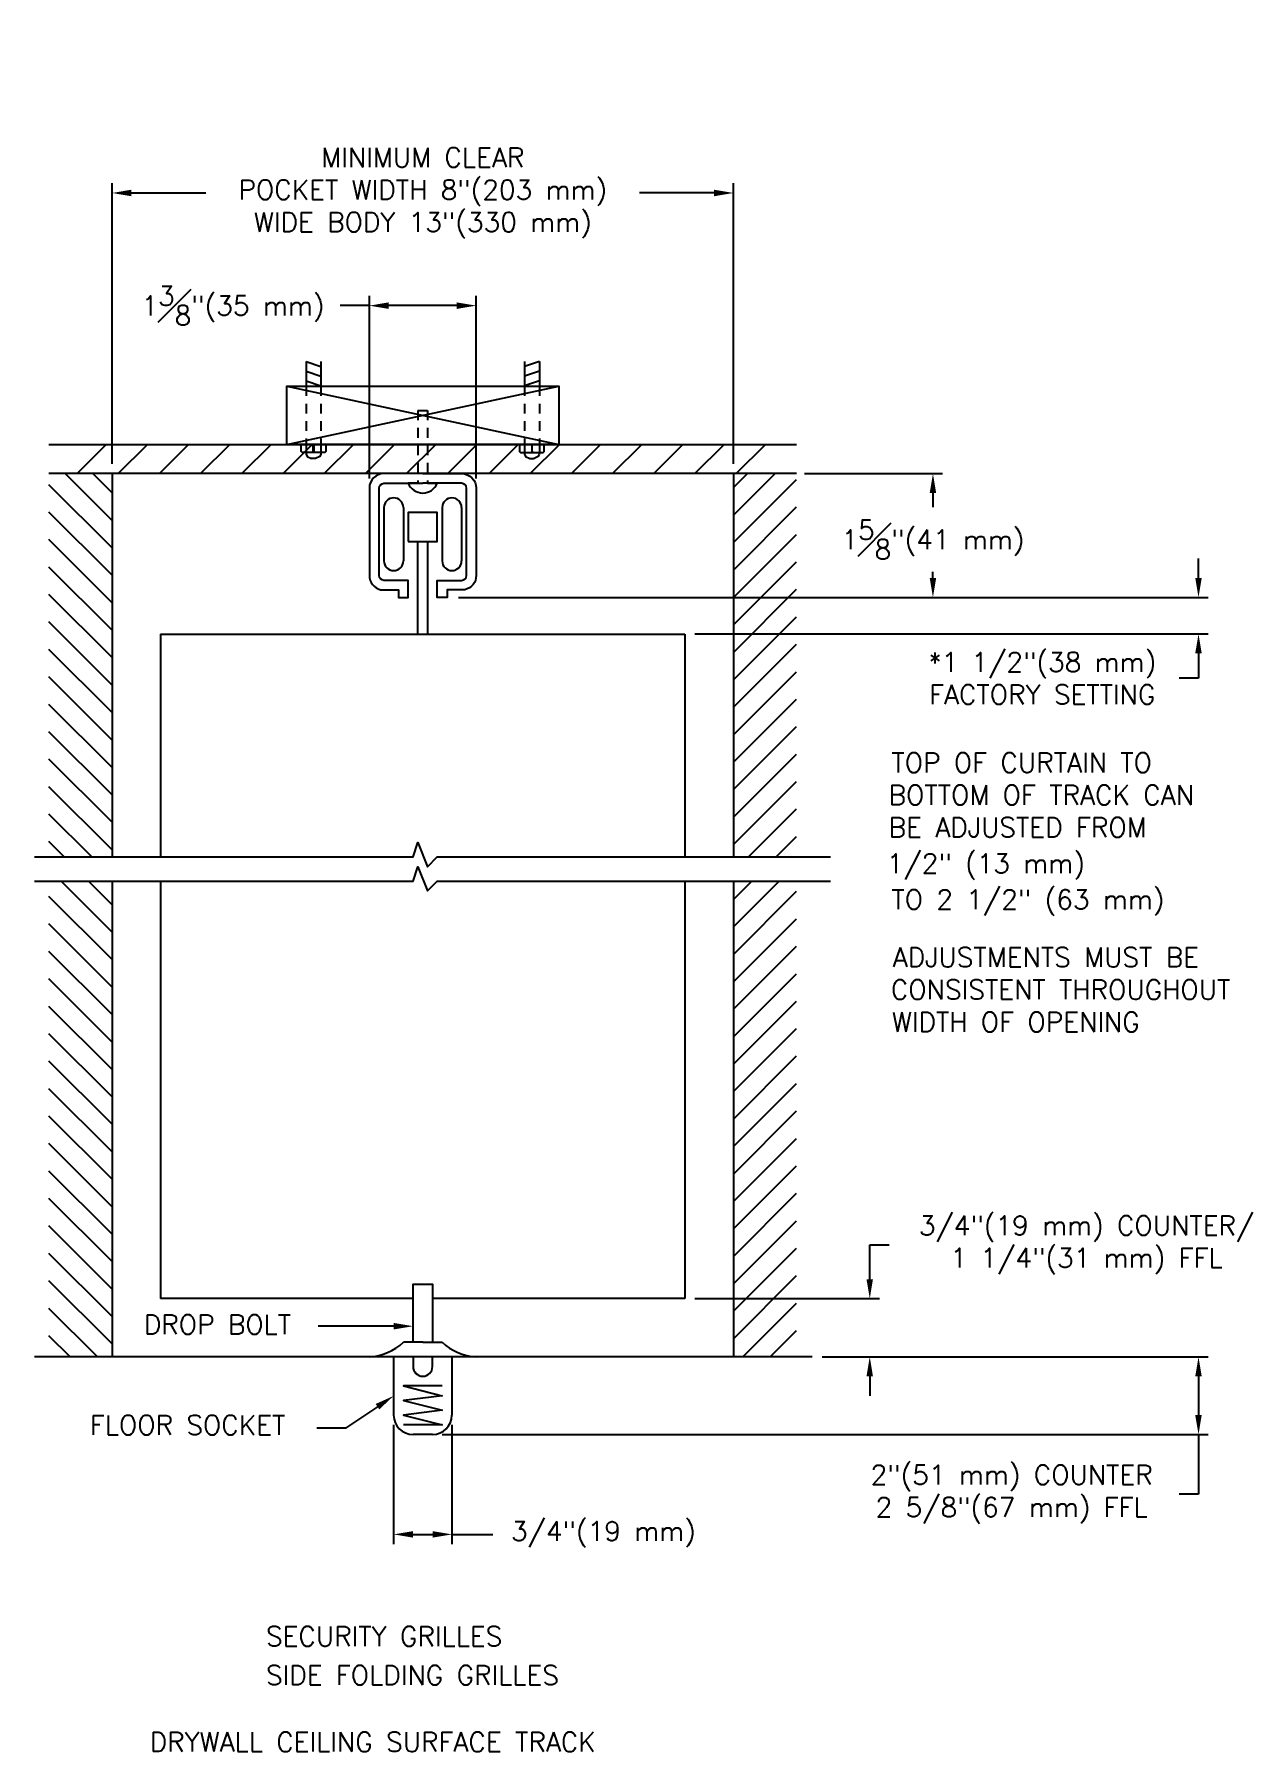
# Model space of a CAD drawing. Extents: x 3.1 to 18.8, y -2.6 to 19.5.
import ezdxf

# ---------------------------------------------------------------- set-up
doc = ezdxf.new("R2010")
doc.units = 0
doc.header["$MEASUREMENT"] = 0
doc.linetypes.add('HIDDEN2', pattern=[0.1875, 0.125, -0.0625])
doc.layers.get('0').update_dxf_attribs({"linetype": 'CONTINUOUS'})
doc.layers.get('DEFPOINTS').update_dxf_attribs({"linetype": 'CONTINUOUS'})
for name, color, linetype in [('R-ANNO-DIMS', 3, 'CONTINUOUS'), ('R-ANNO-TEXT', 6, 'CONTINUOUS'), ('R-SWTS-DET1', 1, 'CONTINUOUS'), ('R-SWTS-DET2', 4, 'CONTINUOUS'), ('R-SWTS-DET3', 5, 'CONTINUOUS'), ('R-SWTS-PAT1', 5, 'CONTINUOUS')]:
    doc.layers.add(name, color=color, linetype=linetype)
doc.styles.add('SWTSTEXT', font='romans.shx')
doc.dimstyles.new('SWTSARCH', dxfattribs={"dimscale": 2, "dimtxt": 0.125, "dimasz": 0.125, "dimexe": 0.0625, "dimexo": 0.0625, "dimgap": 0.0625, "dimtad": 0, "dimtih": 1, "dimtoh": 1, "dimdec": 4, "dimzin": 3, "dimdsep": 46, "dimlunit": 4, "dimtxsty": 'SWTSTEXT', "dimcen": 0.1875, "dimdle": 0.179688, "dimclrd": 256, "dimclre": 256, "dimclrt": 256, "dimaunit": 1, "dimadec": 0, "dimazin": 0, "dimtfac": 1, "dimtdec": 4, "dimtofl": 0, "dimtmove": 0, "dimatfit": 3, "dimfxl": 0, "dimfrac": 1, "dimtolj": 1, "dimtzin": 3, "dimarcsym": 0})

# ---------------------------------------------------------------- blocks, each defined once
blk = doc.blocks.new('*D16')
at = {"layer": 'DEFPOINTS', "color": 0, "linetype": 'Continuous'}
for p in [(8.806, 15.993), (7.431, 13.643, 0), (8.806, 13.643, 0)]:
    blk.add_point(p, dxfattribs=at)
at = {"layer": 'R-ANNO-DIMS', "linetype": 'Continuous', "lineweight": -2}
for p, q in [((7.431, 15.993), (7.056, 15.993)), ((7.431, 13.768), (7.431, 16.118)), ((8.556, 15.993), (7.681, 15.993)), ((8.806, 13.768), (8.806, 16.118))]:
    blk.add_line(p, q, dxfattribs=at)
at = {"layer": 'R-ANNO-DIMS', "linetype": 'Continuous'}
for points in [[(7.681, 16.035), (7.681, 15.951), (7.431, 15.993)], [(8.556, 16.035), (8.556, 15.951), (8.806, 15.993)]]:
    blk.add_solid(points, dxfattribs=at)
at = {"layer": 'R-ANNO-DIMS', "linetype": 'Continuous', "insert": (5.675, 15.993), "char_height": 0.25, "attachment_point": 5, "style": 'SWTSTEXT'}
blk.add_mtext('\\A1;1{\\H1.000000x;\\S3#8;}"(35 mm)', dxfattribs=at)
blk = doc.blocks.new('*D17')
at = {"layer": 'DEFPOINTS', "color": 0, "linetype": 'Continuous'}
for p in [(12.907, 13.83, 0), (8.453, 12.236, 0), (14.686, 12.236)]:
    blk.add_point(p, dxfattribs=at)
at = {"layer": 'R-ANNO-DIMS', "linetype": 'Continuous', "lineweight": -2}
for p, q in [((13.032, 13.83), (14.811, 13.83)), ((14.686, 13.58), (14.686, 13.397)), ((14.686, 12.486), (14.686, 12.564)), ((8.578, 12.236), (14.811, 12.236))]:
    blk.add_line(p, q, dxfattribs=at)
at = {"layer": 'R-ANNO-DIMS', "linetype": 'Continuous'}
for points in [[(14.645, 13.58), (14.728, 13.58), (14.686, 13.83)], [(14.645, 12.486), (14.728, 12.486), (14.686, 12.236)]]:
    blk.add_solid(points, dxfattribs=at)
at = {"layer": 'R-ANNO-DIMS', "linetype": 'Continuous', "insert": (14.686, 12.98), "char_height": 0.25, "attachment_point": 5, "style": 'SWTSTEXT'}
blk.add_mtext('\\A1;1{\\H1.000000x;\\S5#8;}"(41 mm)', dxfattribs=at)
blk = doc.blocks.new('*U13')
at = {"layer": 'R-SWTS-DET2', "linetype": 'Continuous'}
for points in [[(9.508, 14.205, 0), (9.521, 14.192, 0), (9.528, 14.192, 0)], [(9.528, 14.192, 0), (9.521, 14.115, 0), (9.528, 14.115, 0)], [(9.521, 14.192, 0), (9.521, 14.115, 0), (9.528, 14.192, 0)], [(9.521, 14.115, 0), (9.541, 14.102, 0), (9.528, 14.115, 0)]]:
    blk.add_solid(points, dxfattribs=at)
blk = doc.blocks.new('*U12')
at = {"layer": 'R-SWTS-DET2', "linetype": 'Continuous', "extrusion": (0, 0, -1)}
for points in [[(-6.729, 14.205, 0), (-6.717, 14.192, 0), (-6.709, 14.192, 0)], [(-6.709, 14.192, 0), (-6.717, 14.115, 0), (-6.709, 14.115, 0)], [(-6.717, 14.192, 0), (-6.717, 14.115, 0), (-6.709, 14.192, 0)], [(-6.717, 14.115, 0), (-6.696, 14.102, 0), (-6.709, 14.115, 0)]]:
    blk.add_solid(points, dxfattribs=at)
blk = doc.blocks.new('*X11')
at = {"color": 0, "linetype": 'Continuous'}
for p, q in [((3.668, 13.83, 0), (4.043, 14.205, 0)), ((4.199, 13.83, 0), (4.574, 14.205, 0)), ((4.729, 13.83, 0), (5.104, 14.205, 0)), ((5.259, 13.83, 0), (5.634, 14.205, 0)), ((5.79, 13.83, 0), (6.165, 14.205, 0)), ((6.32, 13.83, 0), (6.695, 14.205, 0)), ((6.85, 13.83, 0), (7.225, 14.205, 0)), ((7.381, 13.83, 0), (7.756, 14.205, 0)), ((7.911, 13.83, 0), (8.286, 14.205, 0)), ((8.441, 13.83, 0), (8.816, 14.205, 0)), ((8.972, 13.83, 0), (9.347, 14.205, 0)), ((9.502, 13.83, 0), (9.877, 14.205, 0)), ((10.032, 13.83, 0), (10.407, 14.205, 0)), ((10.563, 13.83, 0), (10.938, 14.205, 0)), ((11.093, 13.83, 0), (11.468, 14.205, 0)), ((11.623, 13.83, 0), (11.998, 14.205, 0)), ((12.154, 13.83, 0), (12.529, 14.205, 0))]:
    blk.add_line(p, q, dxfattribs=at)
blk = doc.blocks.new('*X10')
at = {"color": 0, "linetype": 'Continuous'}
for p, q in [((4.119, 13.228, 0), (3.516, 13.83, 0)), ((4.119, 13.581, 0), (3.87, 13.83, 0)), ((4.119, 12.874, 0), (3.306, 13.687, 0)), ((4.119, 12.521, 0), (3.306, 13.333, 0)), ((4.119, 12.167, 0), (3.306, 12.98, 0)), ((4.119, 11.814, 0), (3.306, 12.626, 0)), ((4.119, 11.46, 0), (3.306, 12.272, 0)), ((4.119, 11.106, 0), (3.306, 11.919, 0)), ((4.119, 10.753, 0), (3.306, 11.565, 0)), ((4.119, 10.399, 0), (3.306, 11.212, 0)), ((4.119, 10.046, 0), (3.306, 10.858, 0)), ((4.119, 9.692, 0), (3.306, 10.505, 0)), ((4.119, 9.339, 0), (3.306, 10.151, 0)), ((4.119, 8.985, 0), (3.306, 9.798, 0)), ((3.858, 8.893, 0), (3.306, 9.444, 0)), ((3.504, 8.893, 0), (3.306, 9.091, 0))]:
    blk.add_line(p, q, dxfattribs=at)
blk = doc.blocks.new('*X9')
at = {"color": 0, "linetype": 'Continuous'}
for p, q in [((4.119, 7.924, 0), (3.463, 8.58, 0)), ((4.119, 8.278, 0), (3.817, 8.58, 0)), ((4.119, 7.571, 0), (3.306, 8.383, 0)), ((4.119, 7.217, 0), (3.306, 8.03, 0)), ((4.119, 6.864, 0), (3.306, 7.676, 0)), ((4.119, 6.51, 0), (3.306, 7.323, 0)), ((4.119, 6.157, 0), (3.306, 6.969, 0)), ((4.119, 5.803, 0), (3.306, 6.616, 0)), ((4.119, 5.45, 0), (3.306, 6.262, 0)), ((4.119, 5.096, 0), (3.306, 5.909, 0)), ((4.119, 4.742, 0), (3.306, 5.555, 0)), ((4.119, 4.389, 0), (3.306, 5.201, 0)), ((4.119, 4.035, 0), (3.306, 4.848, 0)), ((4.119, 3.682, 0), (3.306, 4.494, 0)), ((4.119, 3.328, 0), (3.306, 4.141, 0)), ((4.119, 2.975, 0), (3.306, 3.787, 0)), ((4.119, 2.621, 0), (3.306, 3.434, 0)), ((3.931, 2.455, 0), (3.306, 3.08, 0)), ((3.578, 2.455, 0), (3.306, 2.727, 0))]:
    blk.add_line(p, q, dxfattribs=at)
blk = doc.blocks.new('*X8')
at = {"color": 0, "linetype": 'Continuous'}
for p, q in [((12.119, 13.295, 0), (12.654, 13.83, 0)), ((12.119, 13.649, 0), (12.3, 13.83, 0)), ((12.119, 12.942, 0), (12.931, 13.754, 0)), ((12.119, 12.588, 0), (12.931, 13.401, 0)), ((12.119, 12.235, 0), (12.931, 13.047, 0)), ((12.119, 11.881, 0), (12.931, 12.694, 0)), ((12.119, 11.527, 0), (12.931, 12.34, 0)), ((12.119, 11.174, 0), (12.931, 11.986, 0)), ((12.119, 10.82, 0), (12.931, 11.633, 0)), ((12.119, 10.467, 0), (12.931, 11.279, 0)), ((12.119, 10.113, 0), (12.931, 10.926, 0)), ((12.119, 9.76, 0), (12.931, 10.572, 0)), ((12.119, 9.406, 0), (12.931, 10.219, 0)), ((12.119, 9.053, 0), (12.931, 9.865, 0)), ((12.312, 8.893, 0), (12.931, 9.512, 0)), ((12.666, 8.893, 0), (12.931, 9.158, 0))]:
    blk.add_line(p, q, dxfattribs=at)
blk = doc.blocks.new('*X7')
at = {"color": 0, "linetype": 'Continuous'}
for p, q in [((12.119, 7.992, 0), (12.707, 8.58, 0)), ((12.119, 8.346, 0), (12.353, 8.58, 0)), ((12.119, 7.638, 0), (12.931, 8.451, 0)), ((12.119, 7.285, 0), (12.931, 8.097, 0)), ((12.119, 6.931, 0), (12.931, 7.744, 0)), ((12.119, 6.578, 0), (12.931, 7.39, 0)), ((12.119, 6.224, 0), (12.931, 7.037, 0)), ((12.119, 5.871, 0), (12.931, 6.683, 0)), ((12.119, 5.517, 0), (12.931, 6.33, 0)), ((12.119, 5.164, 0), (12.931, 5.976, 0)), ((12.119, 4.81, 0), (12.931, 5.622, 0)), ((12.119, 4.456, 0), (12.931, 5.269, 0)), ((12.119, 4.103, 0), (12.931, 4.915, 0)), ((12.119, 3.749, 0), (12.931, 4.562, 0)), ((12.119, 3.396, 0), (12.931, 4.208, 0)), ((12.119, 3.042, 0), (12.931, 3.855, 0)), ((12.119, 2.689, 0), (12.931, 3.501, 0)), ((12.239, 2.455, 0), (12.931, 3.148, 0)), ((12.592, 2.455, 0), (12.931, 2.794, 0))]:
    blk.add_line(p, q, dxfattribs=at)
blk = doc.blocks.new('*D18')
at = {"layer": 'DEFPOINTS', "color": 0, "linetype": 'Continuous'}
for p in [(8.606, 12.236, 0), (11.498, 11.766), (18.105, 11.766)]:
    blk.add_point(p, dxfattribs=at)
at = {"layer": 'R-ANNO-DIMS', "linetype": 'Continuous', "lineweight": -2}
for p, q in [((18.105, 12.486), (18.105, 12.736)), ((8.731, 12.236), (18.23, 12.236)), ((11.623, 11.766), (18.23, 11.766)), ((18.105, 11.516), (18.105, 11.194)), ((18.105, 11.194), (17.855, 11.194))]:
    blk.add_line(p, q, dxfattribs=at)
at = {"layer": 'R-ANNO-DIMS', "linetype": 'Continuous'}
for points in [[(18.063, 12.486), (18.146, 12.486), (18.105, 12.236)], [(18.063, 11.516), (18.146, 11.516), (18.105, 11.766)]]:
    blk.add_solid(points, dxfattribs=at)
at = {"layer": 'R-ANNO-DIMS', "linetype": 'Continuous', "insert": (16.093, 11.194), "char_height": 0.25, "attachment_point": 5, "style": 'SWTSTEXT'}
blk.add_mtext('\\A1;*1 1/2"(38 mm)\\PFACTORY SETTING', dxfattribs=at)
blk = doc.blocks.new('*D19')
at = {"layer": 'DEFPOINTS', "color": 0, "linetype": 'Continuous'}
for p in [(12.119, 17.444), (4.119, 13.83, 0), (12.119, 13.83, 0)]:
    blk.add_point(p, dxfattribs=at)
at = {"layer": 'R-ANNO-DIMS', "linetype": 'Continuous', "lineweight": -2}
for p, q in [((4.119, 13.955), (4.119, 17.569)), ((12.119, 13.955), (12.119, 17.569)), ((4.369, 17.444), (5.327, 17.444)), ((11.869, 17.444), (10.91, 17.444))]:
    blk.add_line(p, q, dxfattribs=at)
at = {"layer": 'R-ANNO-DIMS', "linetype": 'Continuous'}
for points in [[(4.369, 17.486), (4.369, 17.402), (4.119, 17.444)], [(11.869, 17.486), (11.869, 17.402), (12.119, 17.444)]]:
    blk.add_solid(points, dxfattribs=at)
at = {"layer": 'R-ANNO-DIMS', "linetype": 'Continuous', "insert": (8.119, 17.444), "char_height": 0.25, "attachment_point": 5, "style": 'SWTSTEXT'}
blk.add_mtext('\\A1;MINIMUM CLEAR\\PPOCKET WIDTH 8"(203 mm)\\PWIDE BODY 13"(330 mm)', dxfattribs=at)
blk = doc.blocks.new('*D20')
at = {"layer": 'DEFPOINTS', "color": 0, "linetype": 'Continuous'}
for p in [(11.494, 3.205, 0), (13.134, 2.455, 0), (13.873, 2.455)]:
    blk.add_point(p, dxfattribs=at)
at = {"layer": 'R-ANNO-DIMS', "linetype": 'Continuous', "lineweight": -2}
for p, q in [((13.873, 3.455), (13.873, 3.897)), ((13.873, 3.897), (14.123, 3.897)), ((11.619, 3.205), (13.998, 3.205)), ((13.259, 2.455), (13.998, 2.455)), ((13.873, 2.205), (13.873, 1.955))]:
    blk.add_line(p, q, dxfattribs=at)
at = {"layer": 'R-ANNO-DIMS', "linetype": 'Continuous'}
for points in [[(13.831, 3.455), (13.914, 3.455), (13.873, 3.205)], [(13.831, 2.205), (13.914, 2.205), (13.873, 2.455)]]:
    blk.add_solid(points, dxfattribs=at)
at = {"layer": 'R-ANNO-DIMS', "linetype": 'Continuous', "insert": (16.664, 3.897), "char_height": 0.25, "attachment_point": 5, "style": 'SWTSTEXT'}
blk.add_mtext('\\A1;3/4"(19 mm) COUNTER/\\P1 1/4"(31 mm) FFL', dxfattribs=at)
blk = doc.blocks.new('*D21')
at = {"layer": 'DEFPOINTS', "color": 0, "linetype": 'Continuous'}
for p in [(13.134, 2.455, 0), (8.244, 1.455, 0), (18.105, 1.455)]:
    blk.add_point(p, dxfattribs=at)
at = {"layer": 'R-ANNO-DIMS', "linetype": 'Continuous', "lineweight": -2}
for p, q in [((13.259, 2.455), (18.23, 2.455)), ((18.105, 2.205), (18.105, 1.705)), ((8.369, 1.455), (18.23, 1.455)), ((18.105, 1.455), (18.105, 0.686)), ((18.105, 0.686), (17.855, 0.686))]:
    blk.add_line(p, q, dxfattribs=at)
at = {"layer": 'R-ANNO-DIMS', "linetype": 'Continuous'}
for points in [[(18.063, 2.205), (18.146, 2.205), (18.105, 2.455)], [(18.063, 1.705), (18.146, 1.705), (18.105, 1.455)]]:
    blk.add_solid(points, dxfattribs=at)
at = {"layer": 'R-ANNO-DIMS', "linetype": 'Continuous', "insert": (15.7, 0.686), "char_height": 0.25, "attachment_point": 5, "style": 'SWTSTEXT'}
blk.add_mtext('\\A1;2"(51 mm) COUNTER\\P2 5/8"(67 mm) FFL', dxfattribs=at)
blk = doc.blocks.new('*D22')
at = {"layer": 'DEFPOINTS', "color": 0, "linetype": 'Continuous'}
for p in [(7.744, 1.705, 0), (8.494, 1.705, 0), (8.494, 0.169)]:
    blk.add_point(p, dxfattribs=at)
at = {"layer": 'R-ANNO-DIMS', "linetype": 'Continuous', "lineweight": -2}
for p, q in [((7.744, 1.58), (7.744, 0.044)), ((8.494, 1.58), (8.494, 0.044)), ((7.994, 0.169), (8.244, 0.169)), ((8.494, 0.169), (9.022, 0.169))]:
    blk.add_line(p, q, dxfattribs=at)
at = {"layer": 'R-ANNO-DIMS', "linetype": 'Continuous'}
for points in [[(7.994, 0.211), (7.994, 0.127), (7.744, 0.169)], [(8.244, 0.211), (8.244, 0.127), (8.494, 0.169)]]:
    blk.add_solid(points, dxfattribs=at)
at = {"layer": 'R-ANNO-DIMS', "linetype": 'Continuous', "insert": (10.444, 0.169), "char_height": 0.25, "attachment_point": 5, "style": 'SWTSTEXT'}
blk.add_mtext('\\A1;3/4"(19 mm)', dxfattribs=at)

msp = doc.modelspace()

# ---------------------------------------------------------------- linework, layer by layer
at = {"layer": 'R-ANNO-TEXT', "linetype": 'Continuous'}
msp.add_line((7.74367, 2.85011, 0), (6.77013, 2.85011, 0), dxfattribs=at)
at = {"layer": 'R-ANNO-TEXT', "linetype": 'Continuous', "flags": 128}
msp.add_lwpolyline([(7.53583, 1.81375), (7.12258, 1.53751), (6.75308, 1.53751)], dxfattribs=at)
at = {"layer": 'R-ANNO-TEXT', "linetype": 'Continuous', "extrusion": (0, 0, -1)}
for points in [[(-7.74367, 2.89178, 0), (-7.99367, 2.85011, 0), (-7.74367, 2.80845, 0)], [(-7.51268, 1.84839, 0), (-7.74367, 1.95269, 0), (-7.55899, 1.77911, 0)]]:
    msp.add_solid(points, dxfattribs=at)
at = {"layer": 'R-SWTS-DET1', "linetype": 'Continuous'}
for p, q in [((3.30617, 14.20516, 0), (12.93117, 14.20516, 0)), ((12.93117, 13.83016, 0), (3.30617, 13.83016, 0)), ((4.11867, 13.83016, 0), (4.11867, 8.89266, 0)), ((12.11867, 13.83016, 0), (12.11867, 8.89266, 0)), ((7.61867, 13.39266, 0), (7.61867, 12.70516, 0)), ((7.86867, 13.39266, 0), (7.86867, 12.70516, 0)), ((8.36867, 13.39266, 0), (8.36867, 12.70516, 0)), ((8.61867, 13.39266, 0), (8.61867, 12.70516, 0)), ((8.05617, 11.76259, 0), (8.05617, 12.95516, 0)), ((8.05617, 12.95516, 0), (8.18117, 12.95516, 0)), ((8.18117, 12.95516, 0), (8.18117, 11.76259, 0)), ((4.74367, 11.76259, 0), (11.49367, 11.76259, 0)), ((4.74367, 11.76259, 0), (4.74367, 8.89266, 0)), ((11.49367, 11.76259, 0), (11.49367, 8.89266, 0)), ((4.11867, 8.58016, 0), (4.11867, 2.45516, 0)), ((4.74367, 8.58016, 0), (4.74367, 3.20516, 0)), ((11.49367, 8.58016, 0), (11.49367, 3.20516, 0)), ((12.11867, 8.58016, 0), (12.11867, 2.45516, 0)), ((7.99367, 3.20516, 0), (4.74367, 3.20516, 0)), ((11.49367, 3.20516, 0), (8.24367, 3.20516, 0)), ((13.13354, 2.45516, 0), (3.11867, 2.45516, 0)), ((7.74367, 2.45516, 0), (7.74367, 1.70516, 0)), ((8.11867, 2.64266, 0), (7.86867, 2.64266, 0)), ((8.11867, 2.64266, 0), (8.36867, 2.64266, 0)), ((8.49367, 2.45516, 0), (8.49367, 1.70516, 0)), ((8.24367, 1.45516, 0), (7.99367, 1.45516, 0))]:
    msp.add_line(p, q, dxfattribs=at)
at = {"layer": 'R-SWTS-DET1', "linetype": 'Continuous', "flags": 128}
for points in [[(6.36867, 14.20516), (6.36867, 14.95516), (9.86867, 14.95516), (9.86867, 14.20516)], [(7.93117, 12.95516), (8.30617, 12.95516), (8.30617, 13.33016), (7.93117, 13.33016)]]:
    msp.add_lwpolyline(points, close=True, dxfattribs=at)
for points in [[(6.36867, 14.20516), (9.86867, 14.95516)], [(6.36867, 14.95516), (9.86867, 14.20516)], [(7.99367, 2.64266), (7.99367, 3.39266), (8.24367, 3.39266), (8.24367, 2.64266)], [(8.36867, 2.08016), (7.86867, 2.08016), (8.36867, 1.95516), (7.86867, 1.89266), (8.36867, 1.76766), (7.86867, 1.70516), (8.36867, 1.58016), (7.86867, 1.58016)]]:
    msp.add_lwpolyline(points, dxfattribs=at)
for points in [[(8.11867, 13.83016), (7.61867, 13.83016, 0.41421356), (7.43117, 13.64266), (7.43117, 12.51766, 0.34834116), (7.57592, 12.3351), (7.80617, 12.3351), (7.80617, 12.23574), (7.93117, 12.23574), (7.93117, 12.45516), (7.61867, 12.45516, -0.41421356), (7.55617, 12.51766), (7.55617, 13.64266, -0.41421356), (7.61867, 13.70516), (8.11867, 13.70516)], [(8.11867, 13.83016), (8.61867, 13.83016, -0.41421356), (8.80617, 13.64266), (8.80617, 12.51766, -0.34834116), (8.66142, 12.3351), (8.43117, 12.3351), (8.43117, 12.23574), (8.30617, 12.23574), (8.30617, 12.45516), (8.61867, 12.45516, 0.41421356), (8.68117, 12.51766), (8.68117, 13.64266, 0.41421356), (8.61867, 13.70516), (8.11867, 13.70516)], [(7.99367, 2.45516), (7.99367, 2.33016, 1), (8.24367, 2.33016), (8.24367, 2.45516)]]:
    msp.add_lwpolyline(points, format="xyb", dxfattribs=at)
at = {"layer": 'R-SWTS-DET1', "linetype": 'Continuous'}
for centre, radius, start, end in [((7.74367, 13.39266, 0), 0.125, 0, 180), ((8.49367, 13.39266, 0), 0.125, 0, 180), ((7.74367, 12.70516, 0), 0.125, 180, 0), ((8.49367, 12.70516, 0), 0.125, 180, 0), ((7.38742, 3.16141, 0), 0.7076, 273.544766, 312.852415), ((8.84992, 3.16141, 0), 0.7076, 227.147585, 266.455234), ((7.99367, 1.70516, 0), 0.25, 180, 270), ((8.24367, 1.70516, 0), 0.25, 270, 0)]:
    msp.add_arc(centre, radius, start, end, dxfattribs=at)
at = {"layer": 'R-SWTS-DET2', "linetype": 'Continuous'}
for p, q in [((6.61741, 15.27354, 0), (6.80839, 15.21128, 0)), ((9.61993, 15.27354, 0), (9.42896, 15.21128, 0)), ((6.61741, 15.14854, 0), (6.80839, 15.08628, 0)), ((9.61993, 15.14854, 0), (9.42896, 15.08628, 0)), ((6.61741, 15.02354, 0), (6.80839, 14.96128, 0)), ((9.61993, 15.02354, 0), (9.42896, 14.96128, 0)), ((6.73934, 14.02411, 0), (6.68646, 14.02411, 0)), ((9.49801, 14.02411, 0), (9.55088, 14.02411, 0)), ((8.05617, 13.70516, 0), (7.93117, 13.70516, 0)), ((7.93117, 13.70516, 0), (7.93117, 13.70516, 0)), ((8.18117, 13.70516, 0), (8.30617, 13.70516, 0)), ((8.30617, 13.70516, 0), (8.30617, 13.70516, 0))]:
    msp.add_line(p, q, dxfattribs=at)
at = {"layer": 'R-SWTS-DET2', "linetype": 'HIDDEN2'}
for p, q in [((6.61741, 14.95516, 0), (6.61741, 14.20516, 0)), ((6.80839, 14.95516, 0), (6.80839, 14.20516, 0)), ((9.42896, 14.95516, 0), (9.42896, 14.20516, 0)), ((9.61993, 14.95516, 0), (9.61993, 14.20516, 0)), ((8.05617, 14.64266, 0), (8.18117, 14.64266, 0)), ((8.05617, 14.64266, 0), (8.05617, 13.70516, 0)), ((8.18117, 14.64266, 0), (8.18117, 13.70516, 0))]:
    msp.add_line(p, q, dxfattribs=at)
at = {"layer": 'R-SWTS-DET2', "flags": 128}
for points in [[(6.61741, 15.27354), (6.61741, 15.18223), (6.61741, 14.95516)], [(6.80839, 15.27354), (6.80839, 15.18223), (6.80839, 14.95516)], [(9.42896, 15.27354), (9.42896, 15.18223), (9.42896, 14.95516)], [(9.61993, 15.27354), (9.61993, 15.18223), (9.61993, 14.95516)], [(6.61741, 14.20516), (6.61741, 14.09912), (6.61846, 14.08122), (6.63109, 14.05204), (6.68646, 14.02411)], [(9.42896, 14.20516), (9.42896, 14.09912), (9.43, 14.08122), (9.44263, 14.05204), (9.49801, 14.02411)]]:
    msp.add_lwpolyline(points, dxfattribs=at)
at = {"layer": 'R-SWTS-DET2', "extrusion": (0, 0, -1), "flags": 128}
for points in [[(-6.56681, 14.10174), (-6.55406, 14.11451), (-6.55406, 14.19241), (-6.56681, 14.20516), (-6.85896, 14.20516), (-6.87171, 14.19241), (-6.87171, 14.11451), (-6.85896, 14.10174)], [(-9.54091, 14.10174), (-9.52815, 14.11451), (-9.52815, 14.19241), (-9.50801, 14.20516), (-9.52076, 14.19241), (-9.52076, 14.11451)]]:
    msp.add_lwpolyline(points, close=True, dxfattribs=at)
at = {"layer": 'R-SWTS-DET2', "flags": 128}
for points in [[(6.69644, 14.10174), (6.70919, 14.11451), (6.70919, 14.19241), (6.72933, 14.20516), (6.71658, 14.19241), (6.71658, 14.11451)], [(9.67053, 14.10174), (9.68328, 14.11451), (9.68328, 14.19241), (9.67053, 14.20516), (9.37839, 14.20516), (9.36563, 14.19241), (9.36563, 14.11451), (9.37839, 14.10174)]]:
    msp.add_lwpolyline(points, close=True, dxfattribs=at)
at = {"layer": 'R-SWTS-DET2', "extrusion": (0, 0, -1), "flags": 128}
for points in [[(-6.80839, 14.20516), (-6.80839, 14.09912), (-6.80734, 14.08122), (-6.79471, 14.05204), (-6.73934, 14.02411)], [(-9.61993, 14.20516), (-9.61993, 14.09912), (-9.61888, 14.08122), (-9.60625, 14.05204), (-9.55088, 14.02411)]]:
    msp.add_lwpolyline(points, dxfattribs=at)
at = {"layer": 'R-SWTS-DET2', "linetype": 'Continuous'}
msp.add_arc((8.11867, 13.78328, 0), 0.20313, 202.619865, 337.380135, dxfattribs=at)
at = {"layer": 'R-SWTS-DET3', "linetype": 'Continuous', "flags": 128}
for points in [[(3.11867, 8.89266), (7.99367, 8.89266), (8.05617, 9.08016), (8.18117, 8.76766), (8.30617, 8.89266), (13.36867, 8.89266)], [(3.11867, 8.58016), (7.99367, 8.58016), (8.05617, 8.76766), (8.18117, 8.45516), (8.30617, 8.58016), (13.36867, 8.58016)]]:
    msp.add_lwpolyline(points, dxfattribs=at)

# ---------------------------------------------------------------- block references
at = {"layer": 'R-SWTS-DET2', "linetype": 'Continuous'}
for name in ['*U12', '*U13']:
    msp.add_blockref(name, (0, 0), dxfattribs=at)
at = {"layer": 'R-SWTS-PAT1', "linetype": 'Continuous'}
for name in ['*X11', '*X10', '*X8', '*X9', '*X7']:
    msp.add_blockref(name, (0, 0), dxfattribs=at)

# ---------------------------------------------------------------- texts
at = {"layer": 'R-ANNO-TEXT', "linetype": 'Continuous', "style": 'SWTSTEXT'}
for s, p in [('TOP OF CURTAIN TO ', (14.15168, 9.98245, 0)), ('BOTTOM OF TRACK CAN ', (14.11596, 9.56579, 0)), ('BE ADJUSTED FROM ', (14.11596, 9.14912, 0)), ('1/2" (13 mm)', (14.09215, 8.68483, 0)), ('TO 2 1/2" (63 mm)', (14.15168, 8.22055, 0)), ('ADJUSTMENTS MUST BE ', (14.16808, 7.47636, 0)), ('CONSISTENT THROUGHOUT ', (14.14427, 7.0597, 0)), ('WIDTH OF OPENING', (14.15617, 6.64303, 0)), ('DROP BOLT', (4.52761, 2.74675, 0)), ('FLOOR SOCKET', (3.83237, 1.45175, 0)), ('SECURITY GRILLES', (6.0998, -1.2685, 0)), ('SIDE FOLDING GRILLES', (6.0998, -1.7685, 0)), ('DRYWALL CEILING SURFACE TRACK', (4.60324, -2.62904, 0))]:
    msp.add_text(s, height=0.25, dxfattribs=at).set_placement(p)

# ---------------------------------------------------------------- dimensions: what is measured, and where the dimension line sits
at = {"layer": 'R-ANNO-DIMS', "linetype": 'Continuous'}
dim = msp.add_linear_dim(base=(12.11867, 17.44409, 0), p1=(4.11867, 13.83016, 0), p2=(12.11867, 13.83016, 0), text='MINIMUM CLEAR\\PPOCKET WIDTH 8"(203 mm)\\PWIDE BODY 13"(330 mm)', dimstyle='SWTSARCH', dxfattribs=at)
dim.commit()
dim.dimension.update_dxf_attribs({"geometry": '*D19', "text_midpoint": (8.11867, 17.44409, 0)})
for base, p1, p2, text, picture, middle in [((8.80617, 15.99304, 0), (7.43117, 13.64266, 0), (8.80617, 13.64266, 0), '<>(35 mm)', '*D16', (5.67522, 15.99304, 0)), ((8.49367, 0.16904, 0), (7.74367, 1.70516, 0), (8.49367, 1.70516, 0), '3/4"(19 mm)', '*D22', (10.44438, 0.16904, 0))]:
    dim = msp.add_linear_dim(base=base, p1=p1, p2=p2, text=text, dimstyle='SWTSARCH', dxfattribs=at)
    dim.commit()
    dim.dimension.update_dxf_attribs({"geometry": picture, "text_midpoint": middle, "dimtype": 160})
for base, p1, p2, text, picture, middle in [((14.6863, 12.23574, 0), (12.90704, 13.83016, 0), (8.45278, 12.23574, 0), '<>(41 mm)', '*D17', (14.6863, 12.98031, 0)), ((18.10454, 11.76633, 0), (8.60592, 12.23574, 0), (11.49759, 11.76633, 0), '*1 1/2"(38 mm)\\PFACTORY SETTING', '*D18', (16.09264, 11.19433, 0)), ((13.87259, 2.45516, 0), (11.49367, 3.20516, 0), (13.13354, 2.45516, 0), '3/4"(19 mm) COUNTER/\\P1 1/4"(31 mm) FFL', '*D20', (16.66426, 3.89653, 0)), ((18.10459, 1.45516, 0), (13.13354, 2.45516, 0), (8.24367, 1.45516, 0), '2"(51 mm) COUNTER\\P2 5/8"(67 mm) FFL', '*D21', (15.69983, 0.68558, 0))]:
    dim = msp.add_linear_dim(base=base, p1=p1, p2=p2, angle=90, text=text, dimstyle='SWTSARCH', dxfattribs=at)
    dim.commit()
    dim.dimension.update_dxf_attribs({"geometry": picture, "text_midpoint": middle, "dimtype": 160})

doc.saveas('drawing.dxf')
